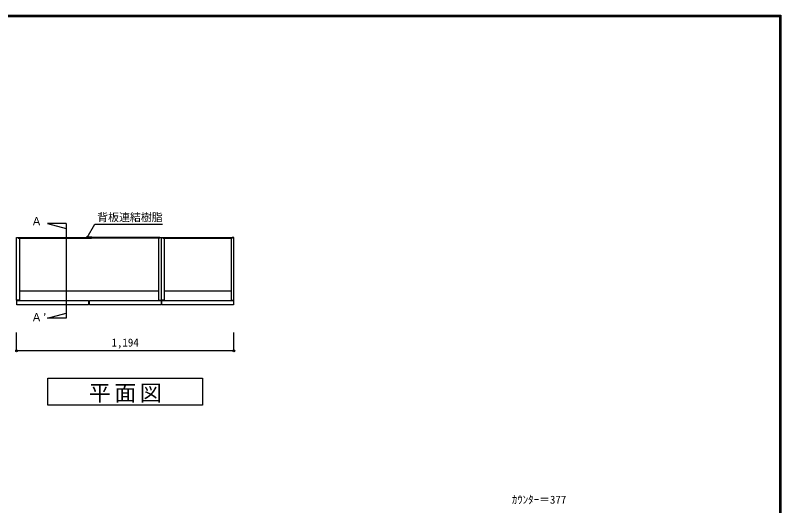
# Model space of a CAD drawing. Units: millimetres at full size, sheet at 1:20; details may follow other scales. Extents: x -3893 to 3907, y -2871 to 2783.
# Drawn here: x -302 to 3907, y 86 to 2783 of the extents above; entities that cross this region are included whole.
import ezdxf
from ezdxf.enums import TextEntityAlignment as Align

# ---------------------------------------------------------------- set-up
doc = ezdxf.new("R2010")
doc.units = ezdxf.units.MM
doc.header["$LTSCALE"] = 20
doc.header["$PDMODE"] = 32
doc.header["$PDSIZE"] = 10
for name, color, linetype in [('0-1_本体', 2, 'Continuous'), ('0-2_扉', 3, 'Continuous'), ('0-4_棚', 3, 'Continuous'), ('0-7_', 7, 'Continuous'), ('0-A_文字', 7, 'Continuous'), ('0-B_寸法', 7, 'Continuous'), ('F-1_枠', 6, 'Continuous')]:
    doc.layers.add(name, color=color, linetype=linetype)
doc.styles.add('ＭＳ ゴシック', font='')
doc.styles.get('ＭＳ ゴシック').set_extended_font_data('MS Gothic')

msp = doc.modelspace()

# ---------------------------------------------------------------- linework, layer by layer
at = {"layer": '0-1_本体'}
for p, q in [((-294.51, 1216.15), (-294.51, 1561.15)), ((-286.51, 1559.65), (97.99, 1559.65)), ((-279.51, 1558.15), (-279.51, 1216.15)), ((493.49, 1559.65), (108.99, 1559.65)), ((486.49, 1558.15), (486.49, 1216.15)), ((493.49, 1561.15), (501.49, 1561.15)), ((501.49, 1216.15), (501.49, 1561.15)), ((501.49, 1561.15), (509.49, 1561.15)), ((509.49, 1561.15), (509.49, 1558.15)), ((509.49, 1559.65), (891.49, 1559.65)), ((509.49, 1558.15), (891.49, 1558.15)), ((516.49, 1558.15), (516.49, 1216.15)), ((884.49, 1558.15), (884.49, 1216.15)), ((-279.51, 1216.15), (-294.51, 1216.15)), ((486.49, 1216.15), (501.49, 1216.15)), ((516.49, 1216.15), (501.49, 1216.15))]:
    msp.add_line(p, q, dxfattribs=at)
at = {"layer": '0-1_本体', "color": 7}
for p, q in [((-286.51, 1561.15), (97.99, 1561.15)), ((493.49, 1561.15), (108.99, 1561.15)), ((509.49, 1561.15), (891.49, 1561.15))]:
    msp.add_line(p, q, dxfattribs=at)
at = {"layer": '0-1_本体'}
for points in [[(-294.51, 1561.15), (-286.51, 1561.15), (-286.51, 1558.15), (97.99, 1558.15)], [(493.49, 1561.15), (493.49, 1558.15), (108.99, 1558.15)], [(884.49, 1216.15), (899.49, 1216.15), (899.49, 1561.15)], [(899.49, 1561.15), (891.49, 1561.15), (891.49, 1558.15)]]:
    msp.add_lwpolyline(points, dxfattribs=at)
at = {"layer": '0-2_扉', "color": 2}
for points in [[(-292.51, 1215.15), (101.49, 1215.15), (101.49, 1191.15), (-292.51, 1191.15)], [(105.49, 1215.15), (499.49, 1215.15), (499.49, 1191.15), (105.49, 1191.15)], [(503.49, 1215.15), (897.49, 1215.15), (897.49, 1191.15), (503.49, 1191.15)]]:
    msp.add_lwpolyline(points, close=True, dxfattribs=at)
at = {"layer": '0-4_棚'}
for p, q in [((-279.51, 1268.15), (486.49, 1268.15)), ((516.49, 1268.15), (884.49, 1268.15))]:
    msp.add_line(p, q, dxfattribs=at)
at = {"layer": '0-7_'}
for p, q in [((87.49, 1561.65), (87.49, 1561.15)), ((87.49, 1561.15), (97.99, 1561.15)), ((118.99, 1562.15), (87.99, 1562.15)), ((89.49, 1558.15), (97.99, 1558.15)), ((89.49, 1557.65), (89.49, 1558.15)), ((116.99, 1557.15), (89.99, 1557.15)), ((97.99, 1558.15), (97.99, 1561.15)), ((98.99, 1561.15), (107.99, 1561.15)), ((98.99, 1558.15), (98.99, 1561.15)), ((98.99, 1558.15), (107.99, 1558.15)), ((107.99, 1558.15), (107.99, 1561.15)), ((108.99, 1558.15), (108.99, 1561.15)), ((108.99, 1561.15), (119.49, 1561.15)), ((108.99, 1558.15), (117.49, 1558.15)), ((117.49, 1557.65), (117.49, 1558.15)), ((119.49, 1561.65), (119.49, 1561.15))]:
    msp.add_line(p, q, dxfattribs=at)
for centre, start, end in [((87.99, 1561.65), 90, 180), ((89.99, 1557.65), 180, 270), ((116.99, 1557.65), 270, 0), ((118.99, 1561.65), 0, 90)]:
    msp.add_arc(centre, 0.5, start, end, dxfattribs=at)
at = {"layer": '0-A_文字'}
for p, q in [((-124.65, 1638.72), (-21.78, 1611.15)), ((-21.78, 1638.72), (-124.65, 1638.72)), ((-21.78, 1638.72), (-21.78, 1116.59)), ((92.91, 1561.56), (135.36, 1635.09)), ((135.36, 1635.09), (508.5, 1635.09)), ((-124.65, 1116.59), (-21.78, 1144.15)), ((-21.78, 1116.59), (-124.65, 1116.59)), ((-122.51, 638.15), (-122.51, 788.15)), ((-122.51, 788.15), (727.49, 788.15)), ((727.49, 788.15), (727.49, 638.15)), ((727.49, 638.15), (-122.51, 638.15))]:
    msp.add_line(p, q, dxfattribs=at)
at = {"layer": '0-B_寸法', "color": 4}
for p, q in [((-294.51, 938.15), (-294.51, 1038.15)), ((899.49, 938.15), (899.49, 1038.15)), ((899.49, 938.15), (-294.51, 938.15))]:
    msp.add_line(p, q, dxfattribs=at)
at = {"layer": '0-B_寸法'}
for p in [(-294.51, 938.15), (899.49, 938.15)]:
    msp.add_point(p, dxfattribs=at)
at = {"layer": 'F-1_枠'}
for p, q in [((-3893.39, 2783.33), (3906.61, 2783.33)), ((-3893.39, 2780), (3906.61, 2780)), ((3899.95, 2783.33), (3899.95, -2803.33)), ((3903.28, 2783.33), (3903.28, -2803.33)), ((3906.61, 2783.33), (3906.61, -2803.33)), ((-3893.39, 2776.67), (3906.61, 2776.67))]:
    msp.add_line(p, q, dxfattribs=at)

# ---------------------------------------------------------------- texts
at = {"layer": '0-A_文字', "style": 'ＭＳ ゴシック'}
for s, p in [('背板連結樹脂', (148.5, 1637.22)), ('Ａ ', (-214.65, 1614.72)), ("Ａ'", (-214.65, 1086.59))]:
    msp.add_text(s, height=43.99, dxfattribs=at).set_placement(p, align=Align.BOTTOM_LEFT)
at = {"layer": '0-A_文字', "insert": (102.49, 653.15), "char_height": 87.98, "attachment_point": 7, "style": 'ＭＳ ゴシック'}
msp.add_mtext('\\T1.17;平面図', dxfattribs=at)
at = {"layer": '0-B_寸法', "style": 'ＭＳ ゴシック'}
for s, p in [('1,194', (227.49, 948.15)), ('ｶｳﾝﾀｰ＝377', (2427.99, 83.71))]:
    msp.add_text(s, height=43.99, dxfattribs=at).set_placement(p, align=Align.BOTTOM_LEFT)

doc.saveas('drawing.dxf')
